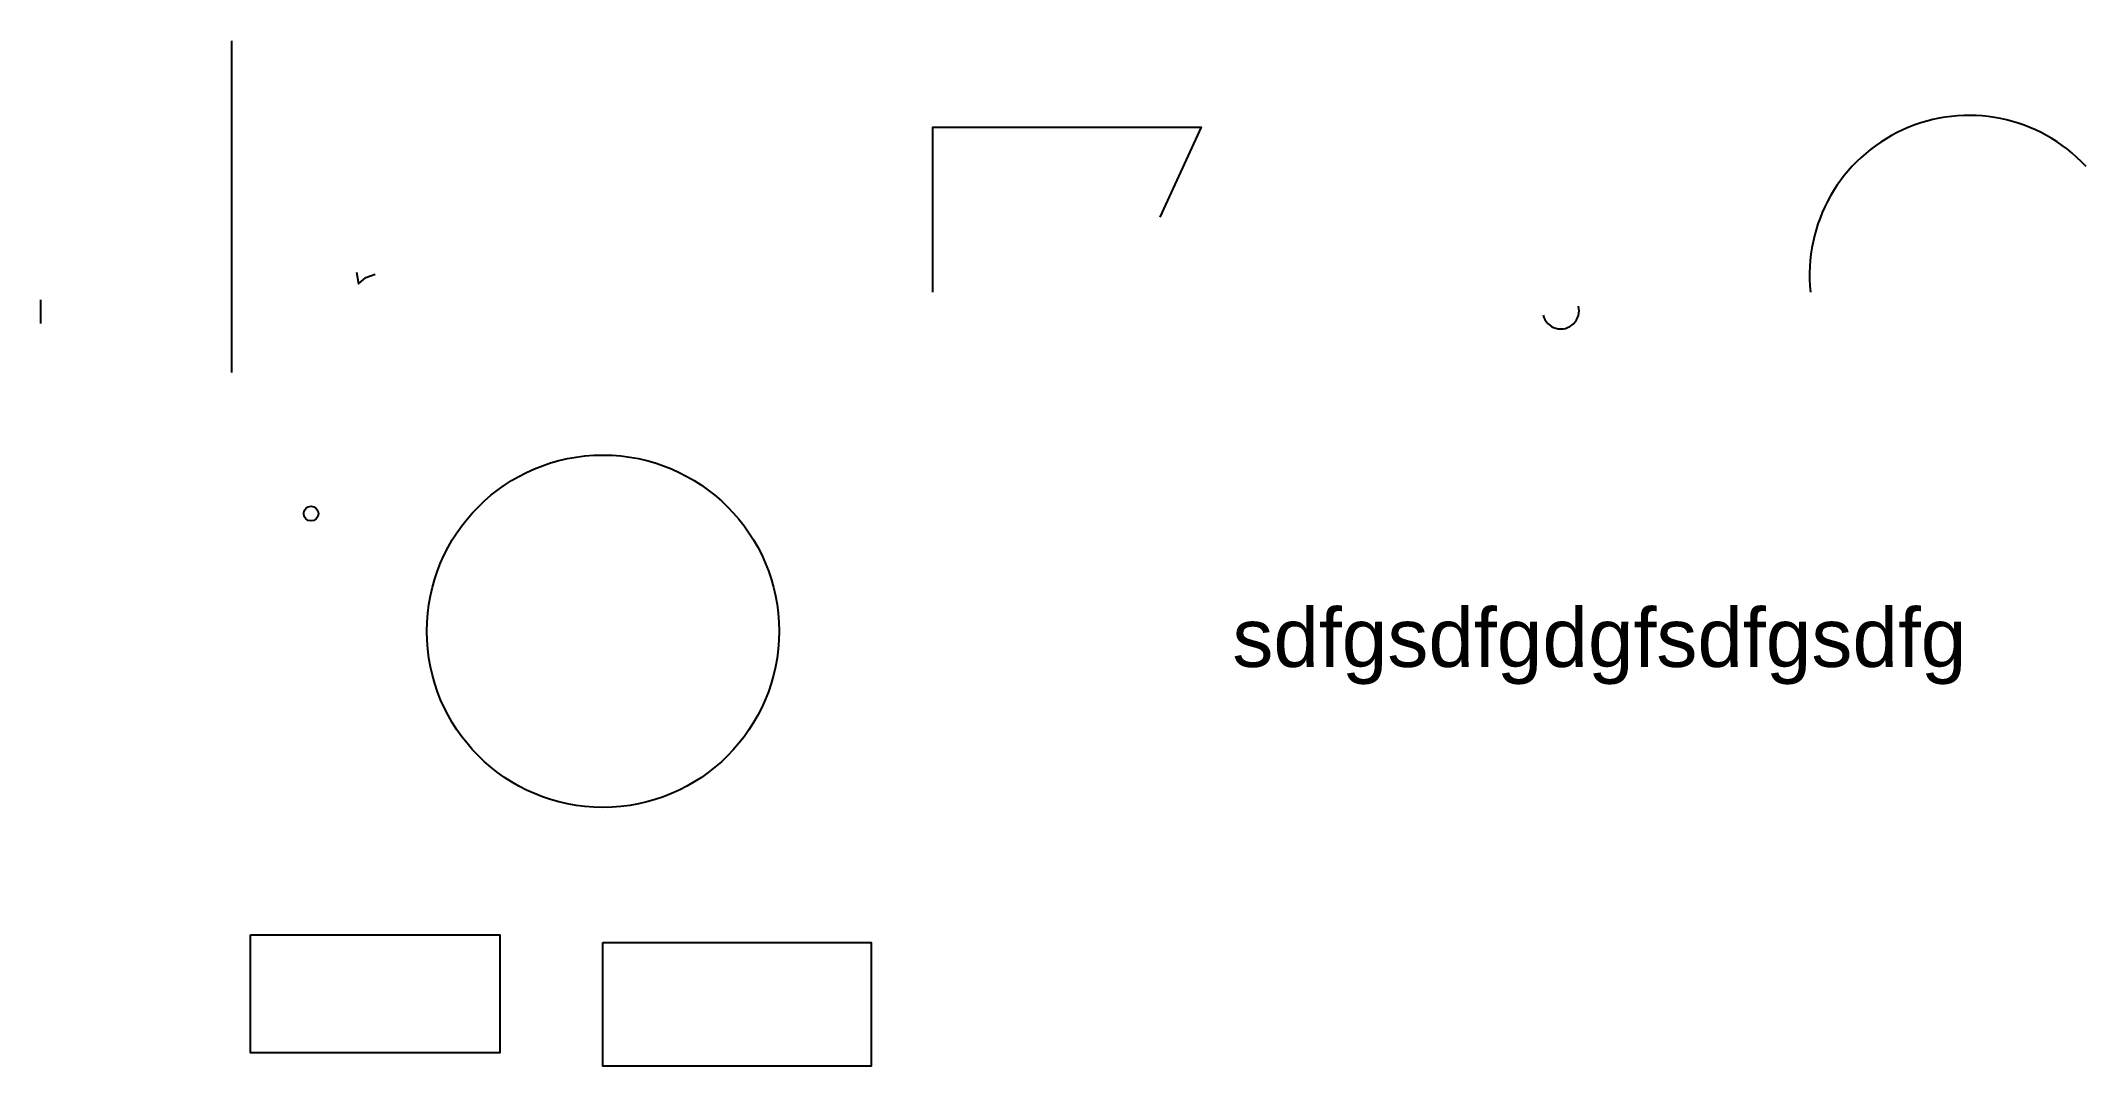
# Model space of a CAD drawing. Header units: inches. Extents: x 10.6 to 45.4, y 2.4 to 19.8.
import ezdxf

# ---------------------------------------------------------------- set-up
doc = ezdxf.new("R2010")
doc.units = ezdxf.units.IN
doc.header["$MEASUREMENT"] = 0
doc.styles.get("Standard").update_dxf_attribs({"font": 'arial.ttf'})

# ---------------------------------------------------------------- blocks, each defined once
blk = doc.blocks.new('deneme')
for p, q in [((13.858, 14.175), (13.858, 19.823)), ((10.608, 15.009), (10.608, 15.415))]:
    blk.add_line(p, q)
for points in [[(25.802, 15.547), (25.802, 18.355), (30.369, 18.355), (29.667, 16.823)], [(15.984, 15.888), (16.02, 15.687), (16.141, 15.796), (16.302, 15.85)]]:
    blk.add_lwpolyline(points)
for points in [[(14.177, 4.601), (18.425, 4.601), (18.425, 2.591), (14.177, 2.591)], [(20.181, 4.473), (24.748, 4.473), (24.748, 2.367), (20.181, 2.367)]]:
    blk.add_lwpolyline(points, close=True)
for centre, radius in [((20.181, 9.771), 3), ((15.21, 11.775), 0.126)]:
    blk.add_circle(centre, radius)
for centre, radius, start, end in [((43.45, 15.837), 2.717, 42.8285, 186.1426), ((36.496, 15.231), 0.312, 194.3705, 14.3705)]:
    blk.add_arc(centre, radius, start, end)
at = {"insert": (30.902, 10.164), "char_height": 1, "attachment_point": 1}
blk.add_mtext_dynamic_manual_height_columns('sdfgsdfgdgfsdfgsdfg', width=4.75647, gutter_width=1, heights=[0], dxfattribs=at)

msp = doc.modelspace()

# ---------------------------------------------------------------- block references
msp.add_blockref('deneme', (0, 0))

doc.saveas('drawing.dxf')
